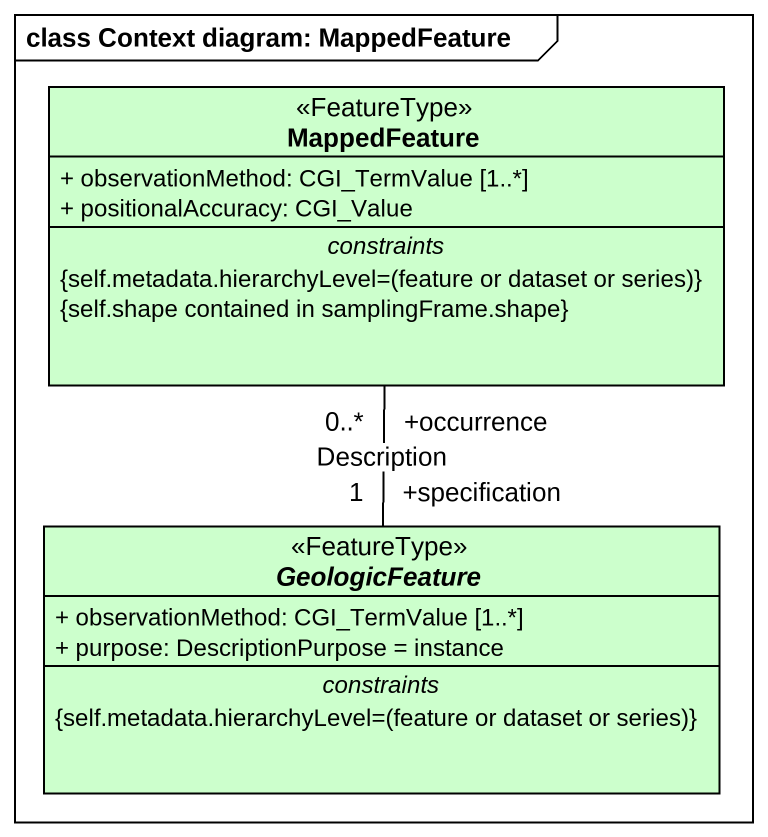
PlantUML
@startuml
mainframe class Context diagram: MappedFeature
hide circle
hide empty members
skinparam classAttributeIconSize 0
class MappedFeature <<FeatureType>> #CCFFCC {
  + observationMethod: CGI_TermValue [1..*]
  + positionalAccuracy: CGI_Value
  -- constraints --
  {field} {self.metadata.hierarchyLevel=(feature or dataset or series)}
  {self.shape contained in samplingFrame.shape}
}
abstract class GeologicFeature <<FeatureType>> #CCFFCC {
  + observationMethod: CGI_TermValue [1..*]
  + purpose: DescriptionPurpose = instance
  -- constraints --
  {field} {self.metadata.hierarchyLevel=(feature or dataset or series)}
}
GeologicFeature "+specification\n1" -up- "+occurrence\n0..*" MappedFeature : Description
@enduml
